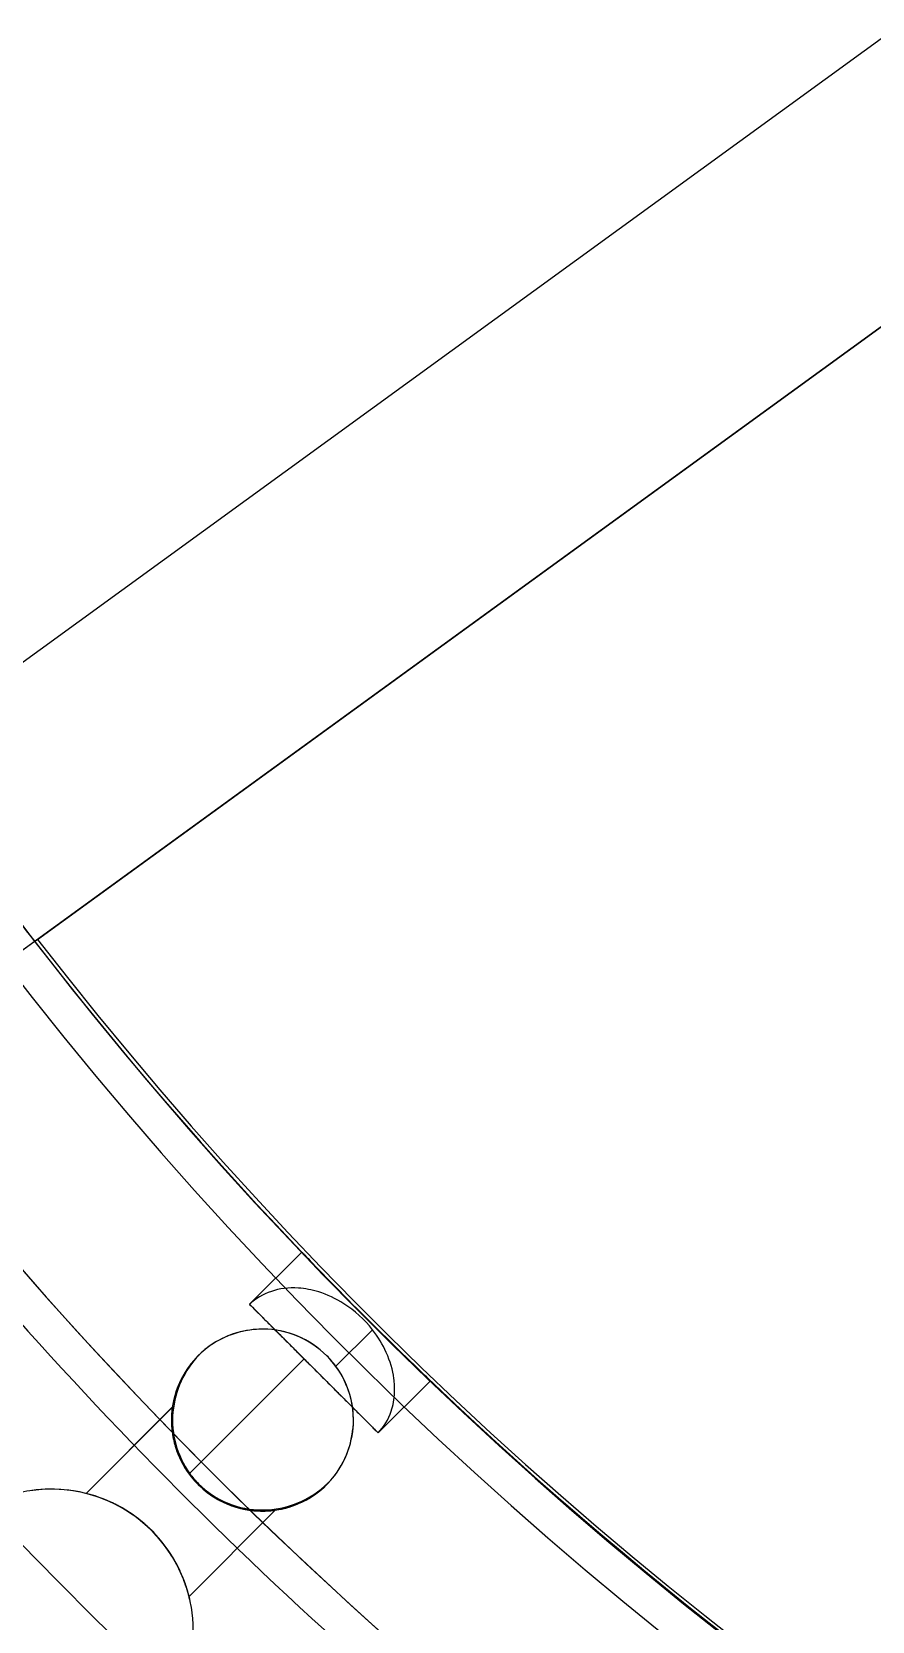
# Model space of a CAD drawing. Header units: millimetres. Extents: x -235 to 540, y -175 to 360.
# Drawn here: x -85.53 to -62.44, y -84.72 to -41.04 of the extents above; entities that cross this region are included whole.
import ezdxf

# ---------------------------------------------------------------- set-up
doc = ezdxf.new("R2010")
doc.units = ezdxf.units.MM
doc.layers.get('0').update_dxf_attribs({"color": 1, "linetype": 'CONTINUOUS'})

msp = doc.modelspace()

# ---------------------------------------------------------------- linework, layer by layer
at = {"color": 2, "linetype": 'CONTINUOUS'}
for p, q in [((-9.546, -2.98, -20), (-102.889, -70.798, -20)), ((-9.546, -2.98), (-89.216, -60.864)), ((-9.546, -2.98), (-89.135, -60.805)), ((-5.784, -8.158, -20), (-99.127, -75.975, -20)), ((-85.455, -66.042), (-5.784, -8.158)), ((-85.374, -65.983), (-5.784, -8.158)), ((-85.374, -65.983, -7), (-94.438, -72.569, -7)), ((-85.374, -65.983, -7), (-85.374, -65.983)), ((-78.115, -74.579, 54.5), (-79.55, -76.014, 54.5)), ((-79.549, -76.014, 38.5), (-78.115, -74.579, 38.5)), ((-78.115, -74.579, 38.5), (-78.115, -74.579, 54.5)), ((-79.55, -76.014, 38.645), (-79.55, -76.014, 38.5)), ((-79.55, -76.014, 54.5), (-79.55, -76.014, 38.645)), ((-79.549, -76.014, 38.454), (-79.549, -76.014, 38.5)), ((-77.18, -77.717, 30.321), (-76.174, -76.711, 36.029)), ((-78.05, -77.513, 48.86), (-81.197, -80.66, 31.013)), ((-80.931, -77.396, 31), (-80.964, -77.428, 30.624)), ((-77.428, -77.428, 0.134), (-77.428, -77.428, 30.317)), ((-76.014, -79.55, 54.5), (-74.579, -78.115, 54.5)), ((-74.579, -78.115, 38.5), (-76.014, -79.549, 38.5)), ((-74.579, -78.115, 54.5), (-74.579, -78.115, 38.5)), ((-84.041, -81.213, 17), (-81.671, -78.842, 17)), ((-81.671, -78.842, 19), (-84.041, -81.213, 19)), ((-84.041, -81.213, 9.5), (-81.671, -78.842, 9.5)), ((-84.041, -81.213, 26.5), (-81.672, -78.844, 26.5)), ((-81.672, -78.852, 26.347), (-81.671, -78.846, 26.409)), ((-81.671, -78.842, 17), (-81.671, -78.842, 19)), ((-76.014, -79.549, 38.5), (-76.014, -79.549, 38.454)), ((-76.014, -79.55, 38.645), (-76.014, -79.55, 54.5)), ((-76.014, -79.55, 38.5), (-76.014, -79.55, 38.645)), ((-84.041, -81.213, 19), (-84.041, -81.213, 17)), ((-80.964, -80.964, 31), (-80.949, -80.949, 31.012)), ((-80.964, -80.964, 31), (-80.964, -80.964, 28.5)), ((-80.964, -80.964, 7.5), (-80.964, -80.964, 1.474)), ((-80.964, -80.964, 15), (-80.964, -80.964, 11.5)), ((-80.964, -80.964, 24.5), (-80.964, -80.964, 21)), ((-77.428, -80.964, 30.624), (-77.396, -80.931, 31)), ((-81.213, -84.041, 19), (-78.842, -81.671, 19)), ((-78.842, -81.671, 17), (-81.213, -84.041, 17)), ((-78.842, -81.671, 26.5), (-81.213, -84.041, 26.5)), ((-78.842, -81.671, 9.5), (-81.213, -84.041, 9.5)), ((-78.842, -81.671, 19), (-78.842, -81.671, 17)), ((-81.213, -84.041, 17), (-81.213, -84.041, 19))]:
    msp.add_line(p, q, dxfattribs=at)
for centre, radius, start, end in [((0, 0), 119.1, 127.53962, -145.53962), ((0, 0, -7), 119.1, 127.53962, -145.53962), ((0, 0), 109, 126.10514, -144.10514), ((0, 0), 108, 126.1061, -144.1061), ((0, 0), 107.9, 127.69948, -145.69948), ((0, 0, -7), 107.9, 127.69948, -145.69948), ((0, 0), 108, -143.8939, -142.3021), ((0, 0), 108, -143.8939, -54.1061), ((0, 0, 67), 108, -143.8939, -91.59175), ((0, 0), 109, -143.89486, -54.10514), ((0, 0, -7), 107.9, -142.30052, -55.69948), ((0, 0), 107.9, -142.30052, -55.69948), ((0, 0, 35.732), 114, -143.89948, -85.27167), ((0, 0, 67), 114, -143.89948, -91.50796), ((-0.023, 0.006, 34.021), 114.985, -143.89126, -129.12599), ((0, 0, -7), 119.1, -142.46038, -55.53962), ((0, 0), 119.1, -142.46038, -55.53962), ((-79.196, -79.196, 31), 2.5, 133.9419, -135), ((-79.196, -79.196, 31), 2.5, -135, -43.9419)]:
    msp.add_arc(centre, radius, start, end, dxfattribs=at)
at = {"color": 2, "linetype": 'CONTINUOUS', "extrusion": (-0.720948, -0.692988, 0.000531882)}
msp.add_arc((2.135, 38.443, 108.02), 2.5, -179.9991, -145.6322, dxfattribs=at)
at = {"color": 2, "linetype": 'CONTINUOUS', "extrusion": (0.719458, 0.694535, 0.001142)}
msp.add_arc((-1.903, 54.623, -107.936), 2.5, 0.0018, 44.8879, dxfattribs=at)
at = {"color": 2, "linetype": 'CONTINUOUS', "extrusion": (-0.710982, -0.70313, 0.01065)}
msp.add_arc((0.6, 37.348, 108.379), 2.5, -145.6374, -112.124, dxfattribs=at)
at = {"color": 2, "linetype": 'CONTINUOUS', "extrusion": (0.706994, 0.706933, 0.020145)}
msp.add_arc((-0.005, 56.664, -106.83), 2.5, 44.8736, 112.1279, dxfattribs=at)
at = {"color": 2, "linetype": 'CONTINUOUS', "extrusion": (0.557208, 0.557208, 0.615661)}
for centre, radius, start, end in [((-0.935, 97.917, -63.007), 3.41, -34.8109, -16.9142), ((-0.431, 97.573, -63.007), 2.8, -49.2322, -34.9357), ((-1.442, 98.079, -63.007), 3.942, -17.0238, -0.7852), ((-0.109, 97.192, -63.007), 2.3, -70.0621, -49.0923), ((0.001, 96.898, -63.007), 1.987, -101.0438, -70.1557), ((0.034, 97.035, -63.007), 2.128, -121.9187, -101.2193), ((0.283, 97.43, -63.007), 2.595, -141.3182, -121.9757), ((0.662, 97.751, -63.007), 3.091, -150.6163, -141.0567), ((1.031, 97.955, -63.007), 3.512, -162.9539, -150.6674)]:
    msp.add_arc(centre, radius, start, end, dxfattribs=at)
at = {"color": 2, "linetype": 'CONTINUOUS', "extrusion": (-0.706933, -0.706994, 0.020145)}
msp.add_arc((-0.005, 36.317, 108.703), 2.5, -112.1279, -44.8736, dxfattribs=at)
at = {"color": 2, "linetype": 'CONTINUOUS', "extrusion": (0.707107, 0.707107, 1.67384e-17)}
for centre, radius, start, end in [((0, 54.5, -110), 2.5, 0, 180), ((-39.5, 38.652, -110), 42, -0.0086, 3.0454), ((-33.739, 38.98, -110), 36.229, 3.0106, 6.6579), ((-25.658, 39.912, -110), 28.095, 6.682, 9.5651), ((-17.512, 41.315, -110), 19.829, 9.4776, 14.0214), ((-10.873, 42.951, -110), 12.992, 14.116, 17.7327), ((-6.776, 44.268, -110), 8.688, 17.691, 22.4203), ((-3.466, 45.65, -110), 5.101, 22.2443, 30.1095), ((-1.613, 46.708, -110), 2.968, 30.3797, 36.8301), ((-0.769, 47.343, -110), 1.911, 36.784, 45.4335), ((-0.294, 47.824, -110), 1.235, 45.4589, 56.9602), ((-0.086, 48.123, -110), 0.872, 57.7073, 70.5352), ((-0.005, 48.332, -110), 0.648, 71.0984, 84.4672), ((0.001, 48.348, -110), 0.632, 84.8664, 112.1619), ((0.097, 48.106, -110), 0.891, 112.0352, 126.4316), ((0.432, 47.662, -110), 1.448, 126.6472, 139.6782), ((1.507, 46.765, -110), 2.848, 139.9287, 151.5299), ((3.301, 45.746, -110), 4.911, 151.0546, 155.6656), ((5.149, 44.907, -110), 6.941, 155.6435, 159.3052), ((7.769, 43.922, -110), 9.74, 159.3275, 162.9806), ((11.323, 42.828, -110), 13.458, 162.9573, 165.9018), ((15.849, 41.694, -110), 18.124, 165.9093, 168.8061), ((21.678, 40.541, -110), 24.066, 168.8079, 171.6049), ((28.369, 39.552, -110), 30.83, 171.6016, 174.3116), ((34.848, 38.901, -110), 37.341, 174.3041, 176.9866), ((39.424, 38.654, -110), 41.924, 176.9776, -179.9884)]:
    msp.add_arc(centre, radius, start, end, dxfattribs=at)
at = {"color": 2, "linetype": 'CONTINUOUS', "extrusion": (0.086175, 0.086175, 0.992546)}
for centre, radius, start, end in [((-0.028, 114.896, 16.746), 2.528, -45.3946, 0.0342), ((-0.001, 114.868, 16.746), 2.49, -89.971, -45.3948), ((0, 114.86, 16.746), 2.482, -98.8019, -90.0003), ((0.004, 114.873, 16.746), 2.495, -140.0992, -98.8407)]:
    msp.add_arc(centre, radius, start, end, dxfattribs=at)
at = {"color": 2, "linetype": 'CONTINUOUS', "extrusion": (0.186132, 0.180606, 0.965783)}
msp.add_arc((-1.809, 108.347, -28.27), 2.619, -43.3238, -11.1814, dxfattribs=at)
at = {"color": 2, "linetype": 'CONTINUOUS', "extrusion": (0.18616, 0.18574, 0.964803)}
msp.add_arc((-0.134, 108.136, -28.666), 2.455, -89.765, -43.9711, dxfattribs=at)
at = {"color": 2, "linetype": 'CONTINUOUS', "extrusion": (0.186466, 0.179405, 0.965942)}
msp.add_arc((-2.317, 108.372, -28.204), 2.656, -11.1413, 39.2472, dxfattribs=at)
at = {"color": 2, "linetype": 'CONTINUOUS', "extrusion": (0.70313, 0.710982, 0.01065)}
msp.add_arc((0.6, 55.647, -107.388), 2.5, 112.124, 145.6374, dxfattribs=at)
at = {"color": 2, "linetype": 'CONTINUOUS', "extrusion": (0.035348, -0.004435, 0.999365)}
msp.add_arc((-88.44, 69.632, 28.463), 2.616, 53.1234, 91.9625, dxfattribs=at)
at = {"color": 2, "linetype": 'CONTINUOUS', "extrusion": (0.186523, 0.186607, 0.964566)}
msp.add_arc((0.026, 108.081, -28.762), 2.426, -116.397, -90.0461, dxfattribs=at)
at = {"color": 2, "linetype": 'CONTINUOUS', "extrusion": (-0.694535, -0.719458, 0.001142)}
msp.add_arc((-1.903, 38.377, 108.042), 2.5, -44.8879, -0.0018, dxfattribs=at)
at = {"color": 2, "linetype": 'CONTINUOUS', "extrusion": (0.692988, 0.720948, 0.000531882)}
msp.add_arc((2.135, 54.557, -107.97), 2.5, 145.6322, 179.9991, dxfattribs=at)
at = {"color": 2, "linetype": 'CONTINUOUS', "extrusion": (0.183832, 0.18581, 0.965236)}
msp.add_arc((0.642, 108.233, -28.492), 2.517, -141.9897, -116.7155, dxfattribs=at)
at = {"color": 2, "linetype": 'CONTINUOUS', "extrusion": (0.182048, 0.180261, 0.966625)}
msp.add_arc((-0.592, 108.55, -27.91), 2.513, 38.6264, 63.9134, dxfattribs=at)
at = {"color": 2, "linetype": 'CONTINUOUS', "extrusion": (0.003583, -0.003144, 0.999989)}
msp.add_arc((-79.293, -79.11, 30.975), 2.483, 174.6886, -144.2127, dxfattribs=at)
at = {"color": 2, "linetype": 'CONTINUOUS', "extrusion": (0.932961, 0.290529, 0.212549)}
msp.add_arc((-53.243, 47.064, -93.397), 2.334, 27.5738, 44.5195, dxfattribs=at)
at = {"color": 2, "linetype": 'CONTINUOUS', "extrusion": (0.953906, 0.243084, 0.175995)}
msp.add_arc((-58.402, 35.706, -93.673), 2.243, 24.9523, 43.992, dxfattribs=at)
at = {"color": 2, "linetype": 'CONTINUOUS', "extrusion": (-0.953905, -0.243085, 0.175996)}
msp.add_arc((58.402, 9.084, 101.681), 2.243, -155.0476, -136.008, dxfattribs=at)
at = {"color": 2, "linetype": 'CONTINUOUS', "extrusion": (-0.953905, -0.243086, 0.175997)}
msp.add_arc((58.402, -7.651, 98.689), 2.243, -155.0476, -136.0079, dxfattribs=at)
at = {"color": 2, "linetype": 'CONTINUOUS', "extrusion": (-0.948844, -0.255592, 0.185387)}
msp.add_arc((57.077, -1.354, 100.737), 2.267, -154.2904, -135.9254, dxfattribs=at)
at = {"color": 2, "linetype": 'CONTINUOUS', "extrusion": (0.948843, 0.255593, 0.185388)}
msp.add_arc((-57.076, 27.394, -95.824), 2.267, 25.7097, 44.0746, dxfattribs=at)
at = {"color": 2, "linetype": 'CONTINUOUS', "extrusion": (0.999075, 0.005925, 0.042601)}
msp.add_arc((-79.984, 29.86, -80.925), 1.645, 17.7756, 29.406, dxfattribs=at)
at = {"color": 2, "linetype": 'CONTINUOUS', "extrusion": (-0.999177, 0.029062, 0.028311)}
msp.add_arc((82.719, 14.826, 79.789), 1.546, -164.9297, -153.0293, dxfattribs=at)
at = {"color": 2, "linetype": 'CONTINUOUS', "extrusion": (0.999177, -0.029062, 0.028311)}
msp.add_arc((-82.719, 11.663, -79.039), 1.546, 15.0704, 26.9707, dxfattribs=at)
at = {"color": 2, "linetype": 'CONTINUOUS', "extrusion": (0.99882, -0.042641, 0.023246)}
msp.add_arc((-83.756, 20.746, -77.767), 1.51, 13.6074, 25.9866, dxfattribs=at)
at = {"color": 2, "linetype": 'CONTINUOUS', "extrusion": (-0.99882, 0.04264, 0.023247)}
for centre, start, end in [((83.756, 24.742, 78.825), -166.3925, -154.0134), ((83.756, 7.747, 78.43), -166.3924, -154.0133)]:
    msp.add_arc(centre, 1.51, start, end, dxfattribs=at)
at = {"color": 2, "linetype": 'CONTINUOUS', "extrusion": (0.993472, -0.11404, 0.003008)}
msp.add_arc((-88.928, 26.708, -72.067), 1.287, 3.2555, 17.9137, dxfattribs=at)
at = {"color": 2, "linetype": 'CONTINUOUS', "extrusion": (-0.991971, 0.126459, 0.001033)}
msp.add_arc((89.785, 16.929, 71.062), 1.247, -179.8789, -164.899, dxfattribs=at)
at = {"color": 2, "linetype": 'CONTINUOUS', "extrusion": (0.991925, -0.126824, 0.0009708)}
msp.add_arc((-89.81, 9.567, -71.003), 1.246, 0.1119, 15.1014, dxfattribs=at)
at = {"color": 2, "linetype": 'CONTINUOUS', "extrusion": (0.991587, -0.129442, 0.000737842)}
msp.add_arc((-89.988, 19.05, -70.764), 1.237, 0.0851, 13.5278, dxfattribs=at)
at = {"color": 2, "linetype": 'CONTINUOUS', "extrusion": (-0.991529, 0.129881, 0.000670788)}
msp.add_arc((90.018, 9.454, 70.745), 1.236, -179.9253, -166.4715, dxfattribs=at)
at = {"color": 2, "linetype": 'CONTINUOUS', "extrusion": (-0.99315, 0.116812, 0.002946)}
msp.add_arc((89.116, 26.296, 71.979), 1.274, -172.7191, -166.5707, dxfattribs=at)
at = {"color": 2, "linetype": 'CONTINUOUS', "extrusion": (-0.932406, 0.361297, 0.00912)}
msp.add_arc((103.381, 26.099, 47.907), 0.356, 175.1537, -174.4446, dxfattribs=at)
at = {"color": 2, "linetype": 'CONTINUOUS', "extrusion": (0.943117, -0.33231, 0.009985)}
msp.add_arc((-102.273, 26.972, -50.561), 0.769, -4.2113, 2.573, dxfattribs=at)
at = {"color": 2, "linetype": 'CONTINUOUS', "extrusion": (0.557202, 0.557212, 0.615663)}
msp.add_arc((1.431, 98.077, -63.007), 3.93, -179.2397, -162.966, dxfattribs=at)
at = {"color": 2, "linetype": 'CONTINUOUS', "extrusion": (0.757099, 0.49751, 0.423421)}
msp.add_arc((-23.446, 64.166, -92.805), 2.45, 37.8608, 49.823, dxfattribs=at)
at = {"color": 2, "linetype": 'CONTINUOUS', "extrusion": (-0.757098, -0.49751, 0.423422)}
msp.add_arc((23.446, -22.946, 112.07), 2.45, -142.1392, -130.177, dxfattribs=at)
at = {"color": 2, "linetype": 'CONTINUOUS', "extrusion": (-0.757098, -0.497511, 0.423422)}
msp.add_arc((23.446, -38.347, 104.872), 2.45, -142.1392, -130.177, dxfattribs=at)
at = {"color": 2, "linetype": 'CONTINUOUS', "extrusion": (-0.752068, -0.500959, 0.428291)}
msp.add_arc((22.743, -32.202, 107.988), 2.439, -142.0363, -129.7924, dxfattribs=at)
at = {"color": 2, "linetype": 'CONTINUOUS', "extrusion": (0.752067, 0.50096, 0.428292)}
msp.add_arc((-22.743, 56.149, -96.638), 2.439, 37.9637, 50.2076, dxfattribs=at)
at = {"color": 2, "linetype": 'CONTINUOUS', "extrusion": (0.739381, 0.50913, 0.44057)}
msp.add_arc((-21.01, 72.885, -88.629), 2.419, 38.569, 50.8283, dxfattribs=at)
at = {"color": 2, "linetype": 'CONTINUOUS', "extrusion": (0.179366, 0.186632, 0.965917)}
msp.add_arc((2.384, 108.369, -28.215), 2.661, 166.8015, -142.9457, dxfattribs=at)
at = {"color": 2, "linetype": 'CONTINUOUS', "extrusion": (0.086175, 0.086174, 0.992546)}
msp.add_arc((0.03, 114.896, 16.746), 2.531, 179.9784, -140.0902, dxfattribs=at)
at = {"color": 2, "linetype": 'CONTINUOUS', "extrusion": (0.622307, 0.557647, 0.549331)}
msp.add_arc((-6.406, 78.332, -84.016), 2.062, 45.4533, 63.3829, dxfattribs=at)
at = {"color": 2, "linetype": 'CONTINUOUS', "extrusion": (-0.622306, -0.557647, 0.549331)}
for centre in [(6.406, -40.312, 109.011), (6.406, -54.517, 99.672)]:
    msp.add_arc(centre, 2.062, -134.5466, -116.6171, dxfattribs=at)
at = {"color": 2, "linetype": 'CONTINUOUS', "extrusion": (-0.612072, -0.559567, 0.558796)}
msp.add_arc((5.249, -49.498, 103.256), 2.014, -134.4295, -113.3525, dxfattribs=at)
at = {"color": 2, "linetype": 'CONTINUOUS', "extrusion": (0.612072, 0.559567, 0.558796)}
msp.add_arc((-5.249, 71.475, -88.448), 2.014, 45.5706, 66.6476, dxfattribs=at)
at = {"color": 2, "linetype": 'CONTINUOUS', "extrusion": (0.606805, 0.560197, 0.563885)}
msp.add_arc((-4.682, 86.094, -78.426), 1.986, 46.4194, 67.6845, dxfattribs=at)
at = {"color": 2, "linetype": 'CONTINUOUS', "extrusion": (0.179614, 0.179539, 0.967215)}
msp.add_arc((-0.024, 108.689, -27.653), 2.432, 63.686, 89.9813, dxfattribs=at)
at = {"color": 2, "linetype": 'CONTINUOUS', "extrusion": (0.558868, 0.556467, 0.614827)}
msp.add_arc((-0.253, 85.318, -77.39), 1.641, 61.4801, 89.7892, dxfattribs=at)
at = {"color": 2, "linetype": 'CONTINUOUS', "extrusion": (-0.558868, -0.556467, 0.614827)}
for centre in [(0.253, -49.434, 105.365), (0.253, -62.841, 94.913)]:
    msp.add_arc(centre, 1.641, -118.5198, -90.2107, dxfattribs=at)
at = {"color": 2, "linetype": 'CONTINUOUS', "extrusion": (-0.556893, -0.555421, 0.617558)}
msp.add_arc((0.155, -57.293, 99.32), 1.62, -114.6689, -90.1306, dxfattribs=at)
at = {"color": 2, "linetype": 'CONTINUOUS', "extrusion": (0.556893, 0.555421, 0.617558)}
msp.add_arc((-0.155, 78.136, -82.955), 1.62, 65.3312, 89.8694, dxfattribs=at)
at = {"color": 2, "linetype": 'CONTINUOUS', "extrusion": (0.556371, 0.555122, 0.618297)}
msp.add_arc((-0.132, 91.58, -72.369), 1.614, 66.5595, 89.8876, dxfattribs=at)
at = {"color": 2, "linetype": 'CONTINUOUS', "extrusion": (-0.01052, -0.010506, 0.999889)}
msp.add_arc((-78.909, -78.9, 32.711), 2.418, -144.0396, -135.0041, dxfattribs=at)
at = {"color": 2, "linetype": 'CONTINUOUS', "extrusion": (0.187651, 0.179317, 0.965729)}
msp.add_arc((-2.926, 116.803, -28.298), 4.093, -36.4221, -16.9015, dxfattribs=at)
at = {"color": 2, "linetype": 'CONTINUOUS', "extrusion": (-0.508816, -0.496393, 0.703349)}
msp.add_arc((2.968, -63.161, 105.674), 5.194, 138.9902, 152.9179, dxfattribs=at)
at = {"color": 2, "linetype": 'CONTINUOUS', "extrusion": (0.187076, 0.18348, 0.965058)}
msp.add_arc((-1.25, 116.67, -28.588), 3.95, -57.4496, -37.1324, dxfattribs=at)
at = {"color": 2, "linetype": 'CONTINUOUS', "extrusion": (-0.507395, -0.502492, 0.700037)}
msp.add_arc((1.161, -61.883, 105.944), 3.982, 124.1224, 138.6712, dxfattribs=at)
at = {"color": 2, "linetype": 'CONTINUOUS', "extrusion": (0.188269, 0.188208, 0.963915)}
msp.add_arc((-0.019, 116.405, -29.075), 3.78, -99.3074, -57.8825, dxfattribs=at)
at = {"color": 2, "linetype": 'CONTINUOUS', "extrusion": (0.281093, 0.95967, 0.00449)}
for centre in [(56.033, 26.963, -101.442), (56.033, 9.963, -101.518), (56.033, 17.463, -101.485)]:
    msp.add_arc(centre, 1.791, -25.3407, -0.2223, dxfattribs=at)
at = {"color": 2, "linetype": 'CONTINUOUS', "extrusion": (-0.268837, -0.963183, 0.00236)}
for centre, start in [((-57.349, 26.259, 100.878), 159.0944), ((-57.349, 9.259, 100.838), 159.0943), ((-57.349, 18.759, 100.861), 159.0944)]:
    msp.add_arc(centre, 1.765, start, 179.8901, dxfattribs=at)
at = {"color": 2, "linetype": 'CONTINUOUS', "extrusion": (-0.418425, -0.90578, 0.066961)}
for centre in [(-40.22, 19.053, 110.523), (-40.22, 11.57, 110.02)]:
    msp.add_arc(centre, 2.032, 140.092, 159.335, dxfattribs=at)
at = {"color": 2, "linetype": 'CONTINUOUS', "extrusion": (-0.418426, -0.905779, 0.066961)}
msp.add_arc((-40.22, 2.091, 109.384), 2.032, 140.092, 159.3349, dxfattribs=at)
at = {"color": 2, "linetype": 'CONTINUOUS', "extrusion": (0.179942, 0.180319, 0.967009)}
msp.add_arc((0.124, 108.64, -27.743), 2.458, 90.0957, 135.9081, dxfattribs=at)
at = {"color": 2, "linetype": 'CONTINUOUS', "extrusion": (0.555421, 0.556893, 0.617558)}
msp.add_arc((0.155, 85.608, -77.088), 1.62, 90.1305, 114.6689, dxfattribs=at)
at = {"color": 2, "linetype": 'CONTINUOUS', "extrusion": (-0.556467, -0.558868, 0.614827)}
msp.add_arc((-0.253, -56.926, 99.524), 1.641, -89.7893, -61.4802, dxfattribs=at)
at = {"color": 2, "linetype": 'CONTINUOUS', "extrusion": (-0.555421, -0.556893, 0.617558)}
for centre, start, end in [((-0.155, -63.192, 94.689), -89.8694, -65.3312), ((-0.155, -49.821, 105.187), -89.8695, -65.3311)]:
    msp.add_arc(centre, 1.62, start, end, dxfattribs=at)
at = {"color": 2, "linetype": 'CONTINUOUS', "extrusion": (0.556467, 0.558868, 0.614827)}
for centre, start in [((0.253, 77.826, -83.231), 90.2107), ((0.253, 91.233, -72.779), 90.2108)]:
    msp.add_arc(centre, 1.641, start, 118.5198, dxfattribs=at)
at = {"color": 2, "linetype": 'CONTINUOUS', "extrusion": (-0.004868, -0.001745, 0.999987)}
msp.add_arc((-79.063, -79.149, 31.547), 2.461, -134.8292, -89.4595, dxfattribs=at)
at = {"color": 2, "linetype": 'CONTINUOUS', "extrusion": (-0.00396, 0.034461, 0.999398)}
msp.add_arc((87.719, 70.525, 28.499), 2.612, 83.8961, 127.4898, dxfattribs=at)
at = {"color": 2, "linetype": 'CONTINUOUS', "extrusion": (0.46298, 0.880822, 0.099007)}
for centre in [(34.541, 37.471, -107.858), (34.541, 20.555, -109.542), (34.541, 28.018, -108.799)]:
    msp.add_arc(centre, 2.087, -44.2031, -24.7133, dxfattribs=at)
at = {"color": 2, "linetype": 'CONTINUOUS', "extrusion": (-0.507423, -0.506108, 0.697407)}
msp.add_arc((0.306, -60.864, 106.155), 3.217, 110.4004, 123.8922, dxfattribs=at)
at = {"color": 2, "linetype": 'CONTINUOUS', "extrusion": (-0.563827, -0.799614, 0.206678)}
for centre in [(-19.759, 2.081, 117.914), (-19.759, -5.257, 116.364)]:
    msp.add_arc(centre, 2.149, 128.338, 141.6283, dxfattribs=at)
at = {"color": 2, "linetype": 'CONTINUOUS', "extrusion": (-0.563828, -0.799614, 0.206678)}
msp.add_arc((-19.759, -14.552, 114.401), 2.149, 128.338, 141.6283, dxfattribs=at)
at = {"color": 2, "linetype": 'CONTINUOUS', "extrusion": (0.600858, 0.753365, 0.267228)}
for centre in [(12.953, 56.582, -104.765), (12.953, 40.2, -109.307), (12.953, 47.427, -107.303)]:
    msp.add_arc(centre, 2.117, -58.98, -42.0931, dxfattribs=at)
at = {"color": 2, "linetype": 'CONTINUOUS', "extrusion": (-0.628125, -0.699226, 0.341381)}
for centre, start, end in [((-6.174, -14.874, 118.867), 112.832, 130.2509), ((-6.174, -21.924, 116.306), 112.832, 130.2509), ((-6.174, -30.853, 113.063), 112.8319, 130.2508)]:
    msp.add_arc(centre, 2.032, start, end, dxfattribs=at)
at = {"color": 2, "linetype": 'CONTINUOUS', "extrusion": (0.636639, 0.64568, 0.421649)}
for centre in [(0.815, 73.116, -95.122), (0.815, 57.702, -102.29), (0.815, 64.502, -99.128)]:
    msp.add_arc(centre, 1.864, -89.0841, -56.5957, dxfattribs=at)
at = {"color": 2, "linetype": 'CONTINUOUS', "extrusion": (-0.508044, -0.508033, 0.695553)}
msp.add_arc((0, -60.154, 106.303), 2.756, 82.8394, 110.5129, dxfattribs=at)
at = {"color": 2, "linetype": 'CONTINUOUS', "extrusion": (0.559567, 0.612072, 0.558796)}
msp.add_arc((5.249, 79.353, -83.14), 2.014, 113.3525, 134.4295, dxfattribs=at)
at = {"color": 2, "linetype": 'CONTINUOUS', "extrusion": (-0.559567, -0.612072, 0.558796)}
for centre, start, end in [((-5.249, -55.718, 99.065), -66.6476, -45.5706), ((-5.249, -41.62, 108.565), -66.6475, -45.5705)]:
    msp.add_arc(centre, 2.014, start, end, dxfattribs=at)
at = {"color": 2, "linetype": 'CONTINUOUS', "extrusion": (-0.557647, -0.622306, 0.549331)}
msp.add_arc((-6.406, -48.25, 103.792), 2.062, -63.3829, -45.4534, dxfattribs=at)
at = {"color": 2, "linetype": 'CONTINUOUS', "extrusion": (0.557647, 0.622306, 0.549331)}
for centre in [(6.406, 70.394, -89.235), (6.406, 84.599, -79.896)]:
    msp.add_arc(centre, 2.062, 116.6171, 134.5466, dxfattribs=at)
at = {"color": 2, "linetype": 'CONTINUOUS', "extrusion": (0.500959, 0.752068, 0.428291)}
msp.add_arc((22.743, 64.733, -92.569), 2.439, 129.7924, 142.0363, dxfattribs=at)
at = {"color": 2, "linetype": 'CONTINUOUS', "extrusion": (-0.50096, -0.752067, 0.428292)}
msp.add_arc((-22.743, -38.98, 104.775), 2.439, -50.2077, -37.9637, dxfattribs=at)
at = {"color": 2, "linetype": 'CONTINUOUS', "extrusion": (-0.500959, -0.752068, 0.428291)}
msp.add_arc((-22.743, -23.618, 112.056), 2.439, -50.2076, -37.9637, dxfattribs=at)
at = {"color": 2, "linetype": 'CONTINUOUS', "extrusion": (-0.49751, -0.757098, 0.423422)}
msp.add_arc((-23.446, -31.552, 108.048), 2.45, -49.823, -37.8608, dxfattribs=at)
at = {"color": 2, "linetype": 'CONTINUOUS', "extrusion": (0.49751, 0.757098, 0.423422)}
for centre in [(23.446, 55.559, -96.827), (23.446, 70.96, -89.629)]:
    msp.add_arc(centre, 2.45, 130.177, 142.1392, dxfattribs=at)
at = {"color": 2, "linetype": 'CONTINUOUS', "extrusion": (0.255592, 0.948844, 0.185387)}
msp.add_arc((57.077, 36.729, -94.063), 2.267, 135.9254, 154.2904, dxfattribs=at)
at = {"color": 2, "linetype": 'CONTINUOUS', "extrusion": (-0.255593, -0.948843, 0.185388)}
msp.add_arc((-57.076, -8.724, 99.346), 2.267, -44.0746, -25.7097, dxfattribs=at)
at = {"color": 2, "linetype": 'CONTINUOUS', "extrusion": (-0.255592, -0.948844, 0.185387)}
msp.add_arc((-57.077, 7.982, 102.498), 2.267, -44.0746, -25.7096, dxfattribs=at)
at = {"color": 2, "linetype": 'CONTINUOUS', "extrusion": (-0.243085, -0.953905, 0.175996)}
msp.add_arc((-58.402, -0.268, 100.009), 2.243, -43.992, -24.9524, dxfattribs=at)
at = {"color": 2, "linetype": 'CONTINUOUS', "extrusion": (0.243085, 0.953905, 0.175996)}
msp.add_arc((58.402, 26.354, -95.345), 2.243, 136.008, 155.0476, dxfattribs=at)
at = {"color": 2, "linetype": 'CONTINUOUS', "extrusion": (0.243084, 0.953905, 0.175996)}
msp.add_arc((58.402, 43.089, -92.353), 2.243, 136.008, 155.0477, dxfattribs=at)
at = {"color": 2, "linetype": 'CONTINUOUS', "extrusion": (0.179943, 0.185147, 0.966096)}
msp.add_arc((1.711, 108.418, -28.139), 2.612, 135.0749, 167.279, dxfattribs=at)
at = {"color": 2, "linetype": 'CONTINUOUS', "extrusion": (-0.029062, 0.999177, 0.028311)}
msp.add_arc((82.719, 21.159, -78.77), 1.546, 153.0293, 164.9297, dxfattribs=at)
at = {"color": 2, "linetype": 'CONTINUOUS', "extrusion": (0.029061, -0.999177, 0.028311)}
msp.add_arc((-82.719, 7.329, 79.577), 1.546, -26.9708, -15.0704, dxfattribs=at)
at = {"color": 2, "linetype": 'CONTINUOUS', "extrusion": (0.029062, -0.999177, 0.028311)}
msp.add_arc((-82.719, 24.323, 80.058), 1.546, -26.9707, -15.0703, dxfattribs=at)
at = {"color": 2, "linetype": 'CONTINUOUS', "extrusion": (0.04264, -0.99882, 0.023247)}
msp.add_arc((-83.756, 15.244, 78.604), 1.51, -25.9867, -13.6075, dxfattribs=at)
at = {"color": 2, "linetype": 'CONTINUOUS', "extrusion": (-0.04264, 0.99882, 0.023247)}
msp.add_arc((83.756, 11.248, -77.988), 1.51, 154.0134, 166.3925, dxfattribs=at)
at = {"color": 2, "linetype": 'CONTINUOUS', "extrusion": (-0.042641, 0.99882, 0.023247)}
msp.add_arc((83.756, 28.244, -77.593), 1.51, 154.0134, 166.3925, dxfattribs=at)
at = {"color": 2, "linetype": 'CONTINUOUS', "extrusion": (-0.126459, 0.991971, 0.001033)}
msp.add_arc((89.785, 19.071, -71.025), 1.247, 164.899, 179.8789, dxfattribs=at)
at = {"color": 2, "linetype": 'CONTINUOUS', "extrusion": (0.126459, -0.991971, 0.001033)}
for centre in [(-89.785, 9.429, 71.055), (-89.785, 26.429, 71.072)]:
    msp.add_arc(centre, 1.247, -15.101, -0.1211, dxfattribs=at)
at = {"color": 2, "linetype": 'CONTINUOUS', "extrusion": (0.129442, -0.991587, 0.000737868)}
msp.add_arc((-89.988, 16.95, 70.791), 1.237, -13.528, -0.0851, dxfattribs=at)
at = {"color": 2, "linetype": 'CONTINUOUS', "extrusion": (-0.129442, 0.991587, 0.000737855)}
msp.add_arc((89.988, 9.55, -70.771), 1.237, 166.4721, 179.9149, dxfattribs=at)
at = {"color": 2, "linetype": 'CONTINUOUS', "extrusion": (-0.129442, 0.991587, 0.000737853)}
msp.add_arc((89.988, 26.55, -70.759), 1.237, 166.4721, 179.9149, dxfattribs=at)
at = {"color": 2, "linetype": 'CONTINUOUS', "extrusion": (-0.633531, -0.636165, 0.440378)}
for centre in [(-0.24, -27.448, 116.966), (-0.24, -42.711, 109.48), (-0.24, -34.182, 113.663)]:
    msp.add_arc(centre, 1.82, 89.2779, 114.0058, dxfattribs=at)
at = {"color": 2, "linetype": 'CONTINUOUS', "extrusion": (0.636165, 0.633531, 0.440378)}
for centre in [(-0.24, 75.032, -93.626), (-0.24, 59.77, -101.112), (-0.24, 66.503, -97.81)]:
    msp.add_arc(centre, 1.82, -114.0058, -89.2779, dxfattribs=at)
at = {"color": 2, "linetype": 'CONTINUOUS', "extrusion": (-0.64568, -0.636639, 0.421649)}
for centre in [(0.815, -25.058, 117.47), (0.815, -40.473, 110.302), (0.815, -31.859, 114.307)]:
    msp.add_arc(centre, 1.864, 56.5957, 89.0841, dxfattribs=at)
at = {"color": 2, "linetype": 'CONTINUOUS', "extrusion": (-0.507386, -0.507727, 0.696256)}
msp.add_arc((-0.077, -60.426, 106.247), 2.926, 62.0836, 82.5263, dxfattribs=at)
at = {"color": 2, "linetype": 'CONTINUOUS', "extrusion": (0.187081, 0.187751, 0.964236)}
msp.add_arc((0.23, 116.482, -28.939), 3.825, -126.5458, -99.5327, dxfattribs=at)
at = {"color": 2, "linetype": 'CONTINUOUS', "extrusion": (0.699226, 0.628125, 0.341381)}
for centre in [(-6.174, 64.69, -100.774), (-6.174, 48.712, -106.577), (-6.174, 55.761, -104.017)]:
    msp.add_arc(centre, 2.032, -130.2509, -112.832, dxfattribs=at)
at = {"color": 2, "linetype": 'CONTINUOUS', "extrusion": (-0.753365, -0.600858, 0.267228)}
for centre in [(12.953, -5.509, 118.928), (12.953, -12.736, 116.923)]:
    msp.add_arc(centre, 2.117, 42.0931, 58.98, dxfattribs=at)
at = {"color": 2, "linetype": 'CONTINUOUS', "extrusion": (-0.753365, -0.600858, 0.267227)}
msp.add_arc((12.953, -21.891, 114.385), 2.117, 42.0931, 58.98, dxfattribs=at)
at = {"color": 2, "linetype": 'CONTINUOUS', "extrusion": (0.799614, 0.563827, 0.206678)}
for centre in [(-19.759, 49.775, -106.96), (-19.759, 33.142, -110.474), (-19.759, 40.48, -108.924)]:
    msp.add_arc(centre, 2.149, -141.6283, -128.338, dxfattribs=at)
at = {"color": 2, "linetype": 'CONTINUOUS', "extrusion": (-0.504379, -0.507293, 0.698753)}
msp.add_arc((-0.688, -61.389, 106.047), 3.595, 47.8132, 62.0674, dxfattribs=at)
at = {"color": 2, "linetype": 'CONTINUOUS', "extrusion": (-0.880822, -0.46298, 0.099007)}
for centre in [(34.541, 15.268, 113.106), (34.541, -1.648, 111.423), (34.541, 7.805, 112.363)]:
    msp.add_arc(centre, 2.087, 24.7133, 44.2031, dxfattribs=at)
at = {"color": 2, "linetype": 'CONTINUOUS', "extrusion": (0.90578, 0.418425, 0.066961)}
for centre in [(-40.22, 33.828, -106.974), (-40.22, 16.866, -108.112), (-40.22, 24.349, -107.61)]:
    msp.add_arc(centre, 2.032, -159.335, -140.092, dxfattribs=at)
at = {"color": 2, "linetype": 'CONTINUOUS', "extrusion": (-0.95967, -0.281093, 0.00449)}
for centre, start in [((56.033, 26.037, 101.68), 0.2223), ((56.033, 9.037, 101.604), 0.2222), ((56.033, 18.537, 101.646), 0.2223)]:
    msp.add_arc(centre, 1.791, start, 25.3407, dxfattribs=at)
at = {"color": 2, "linetype": 'CONTINUOUS', "extrusion": (0.963183, 0.268837, 0.00236)}
for centre, start in [((-57.349, 26.741, -100.753), -179.8901), ((-57.349, 9.741, -100.794), -179.89), ((-57.349, 17.241, -100.776), -179.8901)]:
    msp.add_arc(centre, 1.765, start, -159.0944, dxfattribs=at)
at = {"color": 2, "linetype": 'CONTINUOUS', "extrusion": (-0.500438, -0.507734, 0.701261)}
msp.add_arc((-1.739, -62.357, 105.845), 4.398, 38.3334, 47.7654, dxfattribs=at)
at = {"color": 2, "linetype": 'CONTINUOUS', "extrusion": (0.180885, 0.187181, 0.965528)}
msp.add_arc((2.202, 116.77, -28.385), 4.037, -162.9132, -127.498, dxfattribs=at)

doc.saveas('drawing.dxf')
